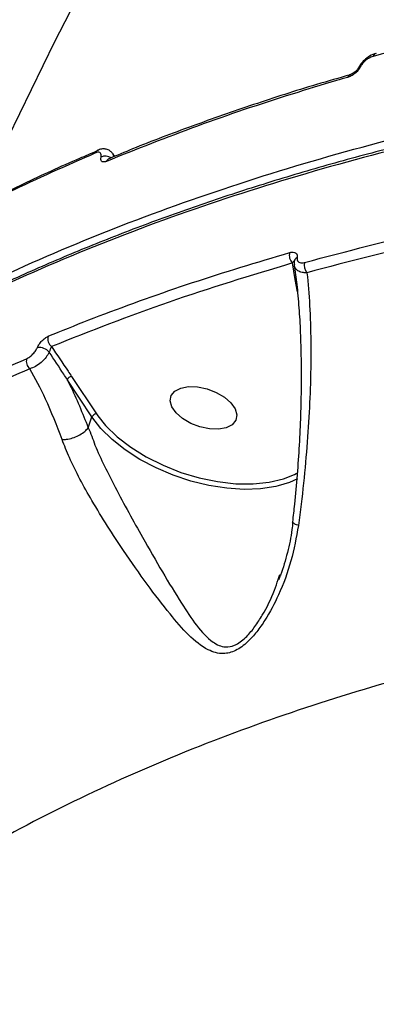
# Model space of a CAD drawing. Header units: millimetres. Extents: x -7245 to 6306, y -6696 to 5973.
# Drawn here: x 900.8 to 947.1, y -1541.1 to -1412.8 of the extents above; entities that cross this region are included whole.
import ezdxf

# ---------------------------------------------------------------- set-up
doc = ezdxf.new("R2010")
doc.units = ezdxf.units.MM
for name, color, linetype in [('DIKOM_ОБЪЕКТ', 7, 'Continuous'), ('DIKOM_РАЗМЕР_ЗОНА', 7, 'Continuous'), ('DIKOM_РАЗМЕР_ОБЪЕКТА', 7, 'Continuous')]:
    doc.layers.add(name, color=color, linetype=linetype)
doc.styles.add('style1', font='arial.ttf', dxfattribs={"width": 0.8})
doc.dimstyles.new('1-50', dxfattribs={"dimtxt": 300, "dimasz": 200, "dimexe": 100, "dimexo": 0, "dimgap": 100, "dimtad": 1, "dimtxsty": 'style1', "dimcen": 200, "dimclrd": 7, "dimclre": 7, "dimclrt": 7, "dimadec": 1, "dimazin": 2, "dimtfac": 1, "dimtmove": 0, "dimatfit": 2, "dimfxl": 0, "dimlwd": 25, "dimlwe": 18, "dimarcsym": 0})

# ---------------------------------------------------------------- blocks, each defined once
blk = doc.blocks.new('*D10')
at = {"layer": 'Defpoints', "color": 0, "transparency": 16777216}
for p in [(-4365.71, 2792.53), (4306.16, 475.6), (4306.16, -5965.27)]:
    blk.add_point(p, dxfattribs=at)
at = {"layer": 'DIKOM_РАЗМЕР_ОБЪЕКТА', "color": 7, "lineweight": 18, "transparency": 16777216}
for p, q in [((-4365.71, 2792.53), (-4365.71, -6065.27)), ((4306.16, 475.6), (4306.16, -6065.27))]:
    blk.add_line(p, q, dxfattribs=at)
at = {"layer": 'DIKOM_РАЗМЕР_ОБЪЕКТА', "color": 7, "lineweight": 25, "transparency": 16777216}
blk.add_line((-4165.71, -5965.27), (4106.16, -5965.27), dxfattribs=at)
at = {"layer": 'DIKOM_РАЗМЕР_ОБЪЕКТА', "color": 7, "transparency": 16777216}
for points in [[(-4165.71, -5931.93), (-4165.71, -5998.6), (-4365.71, -5965.27)], [(4106.16, -5931.93), (4106.16, -5998.6), (4306.16, -5965.27)]]:
    blk.add_solid(points, dxfattribs=at)
at = {"layer": 'DIKOM_РАЗМЕР_ОБЪЕКТА', "color": 7, "transparency": 16777216, "insert": (-85.78, -5712.1), "char_height": 300, "attachment_point": 5, "style": 'style1'}
blk.add_mtext('8650', dxfattribs=at)
blk = doc.blocks.new('*D11')
at = {"layer": 'Defpoints', "color": 0, "transparency": 16777216}
for p in [(-3472.32, 4472.83), (-6199.73, -2928.86), (1850.21, -2928.86)]:
    blk.add_point(p, dxfattribs=at)
at = {"layer": 'DIKOM_РАЗМЕР_ОБЪЕКТА', "color": 7, "lineweight": 18, "transparency": 16777216}
for p, q in [((-3472.32, 4472.83), (-6299.73, 4472.83)), ((1850.21, -2928.86), (-6299.73, -2928.86))]:
    blk.add_line(p, q, dxfattribs=at)
at = {"layer": 'DIKOM_РАЗМЕР_ОБЪЕКТА', "color": 7, "lineweight": 25, "transparency": 16777216}
blk.add_line((-6199.73, 4272.83), (-6199.73, -2728.86), dxfattribs=at)
at = {"layer": 'DIKOM_РАЗМЕР_ОБЪЕКТА', "color": 7, "transparency": 16777216}
for points in [[(-6233.06, 4272.83), (-6166.39, 4272.83), (-6199.73, 4472.83)], [(-6233.06, -2728.86), (-6166.39, -2728.86), (-6199.73, -2928.86)]]:
    blk.add_solid(points, dxfattribs=at)
at = {"layer": 'DIKOM_РАЗМЕР_ОБЪЕКТА', "color": 7, "transparency": 16777216, "insert": (-6452.9, 984.54), "char_height": 300, "attachment_point": 5, "rotation": 90, "style": 'style1'}
blk.add_mtext('7400', dxfattribs=at)
blk = doc.blocks.new('*D12')
at = {"layer": 'Defpoints', "color": 0, "transparency": 16777216}
for p in [(-5865.71, 123.34), (6306.18, -91.92), (6306.18, -6596.14)]:
    blk.add_point(p, dxfattribs=at)
at = {"layer": 'DIKOM_РАЗМЕР_ЗОНА', "color": 7, "lineweight": 18, "transparency": 16777216}
for p, q in [((-5865.71, 123.34), (-5865.71, -6696.14)), ((6306.18, -91.92), (6306.18, -6696.14))]:
    blk.add_line(p, q, dxfattribs=at)
at = {"layer": 'DIKOM_РАЗМЕР_ЗОНА', "color": 7, "lineweight": 25, "transparency": 16777216}
blk.add_line((-5665.71, -6596.14), (6106.18, -6596.14), dxfattribs=at)
at = {"layer": 'DIKOM_РАЗМЕР_ЗОНА', "color": 7, "transparency": 16777216}
for points in [[(-5665.71, -6562.81), (-5665.71, -6629.48), (-5865.71, -6596.14)], [(6106.18, -6562.81), (6106.18, -6629.48), (6306.18, -6596.14)]]:
    blk.add_solid(points, dxfattribs=at)
at = {"layer": 'DIKOM_РАЗМЕР_ЗОНА', "color": 7, "transparency": 16777216, "insert": (-71.19, -6342.97), "char_height": 300, "attachment_point": 5, "style": 'style1'}
blk.add_mtext('12150', dxfattribs=at)
blk = doc.blocks.new('*D13')
at = {"layer": 'Defpoints', "color": 0, "transparency": 16777216}
for p in [(-4231.86, 5972.83), (-6795, -4928.88), (1792.4, -4928.88)]:
    blk.add_point(p, dxfattribs=at)
at = {"layer": 'DIKOM_РАЗМЕР_ЗОНА', "color": 7, "lineweight": 18, "transparency": 16777216}
for p, q in [((-4231.86, 5972.83), (-6895, 5972.83)), ((1792.4, -4928.88), (-6895, -4928.88))]:
    blk.add_line(p, q, dxfattribs=at)
at = {"layer": 'DIKOM_РАЗМЕР_ЗОНА', "color": 7, "lineweight": 25, "transparency": 16777216}
blk.add_line((-6795, 5772.83), (-6795, -4728.88), dxfattribs=at)
at = {"layer": 'DIKOM_РАЗМЕР_ЗОНА', "color": 7, "transparency": 16777216}
for points in [[(-6828.33, 5772.83), (-6761.67, 5772.83), (-6795, 5972.83)], [(-6828.33, -4728.88), (-6761.67, -4728.88), (-6795, -4928.88)]]:
    blk.add_solid(points, dxfattribs=at)
at = {"layer": 'DIKOM_РАЗМЕР_ЗОНА', "color": 7, "transparency": 16777216, "insert": (-7048.17, 972.94), "char_height": 300, "attachment_point": 5, "rotation": 90, "style": 'style1'}
blk.add_mtext('10900', dxfattribs=at)

msp = doc.modelspace()

# ---------------------------------------------------------------- linework, layer by layer
at = {"layer": 'DIKOM_ОБЪЕКТ', "color": 7, "linetype": 'Continuous', "lineweight": 15}
for p, q in [((910.97, -1429.72), (911.005, -1429.706)), ((936.459, -1444.037), (936.459, -1444.035)), ((936.558, -1446.493), (936.199, -1444.359)), ((936.845, -1448.114), (936.558, -1446.493)), ((910.19, -1464.332), (906.974, -1459.492)), ((907.545, -1459.077), (910.761, -1463.917)), ((909.705, -1465.735), (910.19, -1464.332)), ((910.761, -1463.917), (910.961, -1464.204)), ((909.705, -1465.735), (909.703, -1465.738)), ((934.345, -1485.426), (934.566, -1484.778))]:
    msp.add_line(p, q, dxfattribs=at)
at = {"layer": 'DIKOM_ОБЪЕКТ', "color": 7, "linetype": 'Continuous', "lineweight": 15, "flags": 128}
for points in [[(996.1, -1273.694), (988.487, -1283.41), (977.975, -1297.338), (967.773, -1311.468), (957.886, -1325.796), (948.317, -1340.316), (939.067, -1355.024), (930.141, -1369.917), (921.541, -1384.987), (913.271, -1400.231), (905.331, -1415.645), (897.726, -1431.223), (894.967, -1437.093)], [(944.761, -1419.03), (944.757, -1419.036), (944.756, -1419.038)], [(920.461, -1461.555), (920.932, -1460.983), (921.704, -1460.587), (922.716, -1460.4), (923.885, -1460.436), (925.117, -1460.694), (926.311, -1461.152), (927.372, -1461.773), (928.212, -1462.506), (928.765, -1463.293), (928.985, -1464.07), (928.854, -1464.772), (928.384, -1465.345), (927.611, -1465.741), (926.599, -1465.928), (925.43, -1465.891), (924.198, -1465.633), (923.004, -1465.175), (921.943, -1464.554), (921.103, -1463.821), (920.55, -1463.034), (920.33, -1462.258), (920.461, -1461.555)], [(934.325, -1473.294), (934.043, -1473.359), (932.073, -1473.657), (929.94, -1473.737), (927.689, -1473.596), (925.37, -1473.237), (923.032, -1472.668), (920.726, -1471.902), (918.503, -1470.955), (916.41, -1469.846), (914.493, -1468.602), (912.794, -1467.249), (911.349, -1465.815), (910.19, -1464.332)], [(910.961, -1464.204), (911.956, -1465.433), (913.458, -1466.895), (915.231, -1468.266), (917.231, -1469.515), (919.411, -1470.609), (921.718, -1471.524), (924.095, -1472.237), (926.486, -1472.731), (928.833, -1472.994), (931.079, -1473.018), (933.17, -1472.806), (935.055, -1472.36), (936.477, -1471.798)], [(936.873, -1472.38), (935.806, -1472.847), (934.325, -1473.294)], [(936.477, -1471.798), (936.689, -1471.692), (936.865, -1471.598)]]:
    msp.add_lwpolyline(points, dxfattribs=at)
at = {"layer": 'DIKOM_ОБЪЕКТ', "color": 7, "linetype": 'Continuous', "lineweight": 15}
for centre, radius, start, end in [((947.161, -1417.681), 0.524, 101.04189, 165.46575), ((945.034, -1419.215), 0.331, 90.59385, 145.84469), ((943.885, -1420.422), 0.551, 107.32022, 164.26051), ((911.216, -1430.253), 0.588, 114.80854, 162.54938), ((911.935, -1431.8), 1.306, 55.77904, 116.09422), ((912.61, -1431.346), 0.581, 112.24441, 162.92367), ((937.168, -1443.374), 1.382, 164.30427, 225.46469), ((936.998, -1444.177), 0.558, 109.66263, 165.07048), ((939.1, -1444.662), 1.396, 164.38375, 223.19588), ((905.746, -1454.202), 1.289, 165.15558, 231.0612), ((903.237, -1457.191), 1.888, 41.82413, 93.60042), ((902.957, -1457.099), 1.285, 165.32444, 229.59827), ((907.596, -1459.748), 0.673, 94.32017, 157.63218), ((910.811, -1464.587), 0.672, 94.29447, 157.65788)]:
    msp.add_arc(centre, radius, start, end, dxfattribs=at)
for points, knots in [([(1017.101, -1404.922), (1010.912, -1405.565), (998.534, -1406.851), (980.637, -1409.699), (963.226, -1413.166), (952.178, -1416.089), (946.654, -1417.55)], [0, 0, 0, 0, 0.2485965, 0.4971894, 0.7485959, 1, 1, 1, 1]), ([(813.194, -1524.231), (814.326, -1521.946), (817.4, -1515.743), (823.438, -1506.016), (831.605, -1495.215), (840.973, -1484.968), (851.472, -1475.31), (863.064, -1466.293), (875.72, -1457.949), (889.439, -1450.304), (904.179, -1443.36), (919.885, -1437.13), (936.481, -1431.643), (953.892, -1426.925), (972.071, -1422.999), (991.002, -1419.885), (1010.64, -1417.575), (1030.916, -1416.068), (1051.737, -1415.368), (1073.004, -1415.482), (1094.391, -1416.404), (1115.851, -1418.113), (1137.331, -1420.557), (1159.038, -1423.745), (1180.878, -1427.659), (1202.756, -1432.286), (1224.888, -1437.686), (1247.239, -1443.895), (1269.767, -1450.924), (1292.126, -1458.664), (1314.212, -1467.081), (1335.921, -1476.134), (1357.183, -1485.801), (1377.951, -1496.08), (1398.202, -1506.939), (1417.876, -1518.342), (1436.888, -1530.232), (1455.13, -1542.561), (1471.477, -1554.448), (1481.407, -1562.343), (1485.839, -1565.866)], [0, 0, 0, 0, 0.0156523, 0.0424896, 0.0694116, 0.0963765, 0.1233414, 0.1502635, 0.1771007, 0.2039381, 0.2308599, 0.2578251, 0.2847902, 0.3117122, 0.3385494, 0.3653866, 0.3923085, 0.4192737, 0.4462388, 0.4731607, 0.499998, 0.5258462, 0.55177, 0.5777324, 0.6036945, 0.6296184, 0.6554668, 0.6823041, 0.709226, 0.7361912, 0.7631561, 0.7900783, 0.8169156, 0.8437529, 0.8706752, 0.8976402, 0.9246053, 0.9515272, 0.9783645, 1, 1, 1, 1]), ([(1485.654, -1567.73), (1482.462, -1565.175), (1473.862, -1558.293), (1459.152, -1547.371), (1441.384, -1535.099), (1422.697, -1523.149), (1403.135, -1511.571), (1382.743, -1500.417), (1361.968, -1489.933), (1340.893, -1480.138), (1319.601, -1471.038), (1297.747, -1462.483), (1275.383, -1454.529), (1252.577, -1447.217), (1229.829, -1440.71), (1207.218, -1435.011), (1184.814, -1430.104), (1162.254, -1425.911), (1139.609, -1422.476), (1116.96, -1419.832), (1094.804, -1418.036), (1073.205, -1417.073), (1052.215, -1416.914), (1031.492, -1417.554), (1011.12, -1419.027), (991.182, -1421.348), (972.115, -1424.464), (953.965, -1428.349), (936.755, -1432.954), (920.205, -1438.356), (904.403, -1444.57), (889.422, -1451.593), (876.183, -1458.949), (864.541, -1466.487), (854.377, -1474.098), (845.466, -1481.68), (840.362, -1486.934), (838.047, -1489.318)], [0, 0, 0, 0, 0.0171745, 0.0462692, 0.0753861, 0.1044806, 0.1344204, 0.1643843, 0.1943241, 0.2234189, 0.2525357, 0.2816304, 0.3115701, 0.3415341, 0.3714737, 0.4005685, 0.4296853, 0.4587799, 0.4887196, 0.5186838, 0.5486235, 0.5777181, 0.6068351, 0.6359296, 0.6658693, 0.6958334, 0.725773, 0.7548675, 0.7839844, 0.8130791, 0.8430186, 0.8729827, 0.9029224, 0.9282447, 0.9535972, 0.9789492, 1, 1, 1, 1]), ([(1485.592, -1567.22), (1484.493, -1566.322), (1480.728, -1563.245), (1474.077, -1558.076), (1465.667, -1551.727), (1457.073, -1545.497), (1448.33, -1539.391), (1439.433, -1533.409), (1430.38, -1527.549), (1421.167, -1521.807), (1411.794, -1516.182), (1402.255, -1510.674), (1392.551, -1505.279), (1382.676, -1499.997), (1372.628, -1494.826), (1362.415, -1489.77), (1352.072, -1484.847), (1341.64, -1480.079), (1331.148, -1475.477), (1320.601, -1471.043), (1309.994, -1466.776), (1299.324, -1462.673), (1288.588, -1458.732), (1277.783, -1454.952), (1266.905, -1451.333), (1255.953, -1447.874), (1244.92, -1444.573), (1233.811, -1441.432), (1222.654, -1438.458), (1211.495, -1435.665), (1200.373, -1433.063), (1189.301, -1430.656), (1178.274, -1428.44), (1167.287, -1426.415), (1156.337, -1424.579), (1145.42, -1422.932), (1134.533, -1421.473), (1123.675, -1420.202), (1112.84, -1419.12), (1102.027, -1418.226), (1091.257, -1417.521), (1080.571, -1417.01), (1070.013, -1416.696), (1059.601, -1416.577), (1049.333, -1416.655), (1039.203, -1416.927), (1029.21, -1417.394), (1019.348, -1418.057), (1009.616, -1418.914), (1000.011, -1419.966), (990.531, -1421.215), (981.172, -1422.661), (971.947, -1424.301), (962.885, -1426.132), (954.025, -1428.145), (945.388, -1430.338), (936.979, -1432.709), (928.792, -1435.256), (920.824, -1437.982), (913.073, -1440.887), (905.536, -1443.971), (898.211, -1447.236), (891.097, -1450.681), (884.191, -1454.311), (877.498, -1458.121), (871.035, -1462.103), (864.83, -1466.24), (858.905, -1470.521), (853.263, -1474.937), (847.908, -1479.496), (842.822, -1484.175), (839.667, -1487.41), (838.096, -1489.022)], [0, 0, 0, 0, 0.0060013, 0.0205521, 0.0351072, 0.0495891, 0.0640041, 0.0783688, 0.0926994, 0.1070124, 0.1213243, 0.135648, 0.1499976, 0.1643896, 0.1788401, 0.1933654, 0.2079235, 0.2224273, 0.2368589, 0.2512355, 0.2655733, 0.2798885, 0.2941976, 0.3085152, 0.3228539, 0.3372303, 0.3516604, 0.3661604, 0.3807198, 0.3952538, 0.4097063, 0.4240985, 0.4384468, 0.4527679, 0.4670783, 0.4813938, 0.4957257, 0.5100902, 0.5245039, 0.5389826, 0.5535348, 0.5680856, 0.5825623, 0.5969738, 0.611337, 0.6256681, 0.6399832, 0.6542989, 0.6686275, 0.6829838, 0.6973842, 0.7118448, 0.7263814, 0.740938, 0.7554419, 0.7698757, 0.7842556, 0.7985978, 0.8129187, 0.8272345, 0.8415592, 0.8559061, 0.8702906, 0.8847294, 0.8992379, 0.9137951, 0.9283205, 0.9427656, 0.9571494, 0.9714881, 0.9857976, 1, 1, 1, 1]), ([(947.006, -1417.189), (946.948, -1417.203), (946.611, -1417.282), (946.038, -1417.593), (945.367, -1418.154), (944.929, -1418.655), (944.811, -1418.968), (944.783, -1419.041)], [0, 0, 0, 0, 0.0662453, 0.38589, 0.6564627, 0.9194855, 1, 1, 1, 1]), ([(946.654, -1417.55), (946.459, -1417.622), (946.117, -1417.749), (945.636, -1418.106), (945.263, -1418.486), (945.108, -1418.751), (945.031, -1418.885)], [0, 0, 0, 0, 0.3292535, 0.5797696, 0.7886684, 1, 1, 1, 1]), ([(945.031, -1418.885), (944.949, -1419.025), (944.786, -1419.304), (944.39, -1419.704), (943.922, -1420.045), (943.561, -1420.21), (943.376, -1420.266), (943.355, -1420.272)], [0, 0, 0, 0, 0.2148098, 0.4259324, 0.68171, 0.9641141, 1, 1, 1, 1]), ([(944.756, -1419.037), (944.743, -1419.062), (944.715, -1419.116), (944.634, -1419.236), (944.506, -1419.386), (944.316, -1419.563), (944.073, -1419.739), (943.842, -1419.858), (943.748, -1419.884), (943.715, -1419.892)], [0, 0, 0, 0, 0.0708605, 0.1567937, 0.2752955, 0.4238024, 0.6211672, 0.8657353, 1, 1, 1, 1]), ([(943.355, -1420.272), (942.871, -1420.413), (940.453, -1421.114), (933.852, -1423.128), (923.755, -1426.506), (915.957, -1429.618), (912.055, -1431.175)], [0, 0, 0, 0, 0.0441433, 0.2207186, 0.6100142, 1, 1, 1, 1]), ([(943.732, -1419.924), (942.257, -1420.345), (937.976, -1421.567), (931.112, -1423.784), (923.159, -1426.572), (916.926, -1428.927), (913.419, -1430.407), (912.403, -1430.836)], [0, 0, 0, 0, 0.1340197, 0.3888843, 0.6431161, 0.8966104, 1, 1, 1, 1]), ([(910.656, -1430.077), (906.865, -1431.747), (899.285, -1435.088), (888.596, -1440.636), (878.379, -1446.541), (872.068, -1450.82), (868.912, -1452.96)], [0, 0, 0, 0, 0.2490967, 0.4981939, 0.7490949, 1, 1, 1, 1]), ([(910.79, -1429.867), (910.049, -1430.175), (906.79, -1431.529), (901.235, -1434.108), (894.138, -1437.604), (887.289, -1441.284), (880.683, -1445.133), (874.631, -1448.921), (870.906, -1451.504), (869.201, -1452.686)], [0, 0, 0, 0, 0.0478264, 0.2106159, 0.3735184, 0.5364929, 0.6994995, 0.8624885, 1, 1, 1, 1]), ([(911.36, -1430.627), (911.375, -1430.515), (911.405, -1430.29), (911.296, -1430.074), (911.085, -1429.974), (910.848, -1430.001), (910.692, -1430.063), (910.656, -1430.077)], [0, 0, 0, 0, 0.2210298, 0.4418921, 0.6744838, 0.9251039, 1, 1, 1, 1]), ([(912.822, -1430.124), (912.725, -1430.006), (912.518, -1429.75), (912.043, -1429.561), (911.525, -1429.55), (911.17, -1429.61), (910.987, -1429.717), (910.972, -1429.726)], [0, 0, 0, 0, 0.2134526, 0.46053, 0.6984624, 0.974033, 1, 1, 1, 1]), ([(912.813, -1430.12), (912.889, -1430.218), (912.988, -1430.345), (912.976, -1430.55), (912.973, -1430.598)], [0, 0, 0, 0, 0.7618674, 1, 1, 1, 1]), ([(913.131, -1430.533), (913.13, -1430.532), (913.05, -1430.371), (912.945, -1430.238), (912.84, -1430.104)], [0, 0, 0, 0, 0.0009861, 1, 1, 1, 1]), ([(912.055, -1431.175), (912.02, -1431.188), (911.867, -1431.247), (911.633, -1431.274), (911.424, -1431.175), (911.316, -1430.962), (911.346, -1430.739), (911.36, -1430.627)], [0, 0, 0, 0, 0.0732889, 0.322435, 0.5550015, 0.7773072, 1, 1, 1, 1]), ([(937.755, -1444.286), (943.221, -1442.847), (954.155, -1439.967), (971.504, -1436.519), (989.47, -1433.666), (1001.996, -1432.377), (1008.258, -1431.732)], [0, 0, 0, 0, 0.2485938, 0.497189, 0.7485944, 1, 1, 1, 1]), ([(1008.423, -1433.092), (1002.244, -1433.727), (989.887, -1434.997), (972.018, -1437.821), (954.631, -1441.262), (943.598, -1444.166), (938.082, -1445.618)], [0, 0, 0, 0, 0.2485953, 0.4971892, 0.748596, 1, 1, 1, 1]), ([(935.838, -1443), (935.932, -1442.978), (936.168, -1442.923), (936.475, -1442.951), (936.71, -1443.094), (936.839, -1443.324), (936.82, -1443.542), (936.81, -1443.652)], [0, 0, 0, 0, 0.165566, 0.4120094, 0.6200654, 0.8096447, 1, 1, 1, 1]), ([(904.5, -1453.872), (904.937, -1453.692), (907.123, -1452.793), (913.255, -1450.381), (923.133, -1446.816), (931.6, -1444.273), (935.838, -1443)], [0, 0, 0, 0, 0.0441415, 0.2207224, 0.610017, 1, 1, 1, 1]), ([(936.435, -1444.089), (936.416, -1444.101), (936.373, -1444.13), (936.289, -1444.232), (936.225, -1444.322), (936.199, -1444.359)], [0, 0, 0, 0, 0.3099821, 0.7163164, 1, 1, 1, 1]), ([(936.461, -1444.032), (936.459, -1444.039), (936.4, -1444.229), (936.428, -1444.426), (936.454, -1444.615)], [0, 0, 0, 0, 0.0341896, 1, 1, 1, 1]), ([(936.81, -1443.652), (936.801, -1443.759), (936.782, -1443.972), (936.907, -1444.195), (937.136, -1444.333), (937.434, -1444.359), (937.662, -1444.307), (937.755, -1444.286)], [0, 0, 0, 0, 0.1919386, 0.3835114, 0.5901291, 0.8340601, 1, 1, 1, 1]), ([(936.199, -1444.359), (930.792, -1445.991), (919.964, -1449.26), (909.95, -1453.221), (904.936, -1455.205)], [0, 0, 0, 0, 0.4992726, 1, 1, 1, 1]), ([(936.438, -1444.633), (936.55, -1445.459), (936.785, -1447.195), (937.043, -1450.127), (937.23, -1453.346), (937.327, -1456.769), (937.336, -1460.365), (937.253, -1464.099), (937.081, -1467.921), (936.815, -1471.779), (936.525, -1475.122), (936.286, -1477.192), (936.198, -1477.957)], [0, 0, 0, 0, 0.0972437, 0.2041773, 0.3114933, 0.4188956, 0.5261451, 0.633043, 0.7387243, 0.8416167, 0.941528, 1, 1, 1, 1]), ([(938.082, -1445.618), (937.923, -1445.622), (937.528, -1445.633), (937.011, -1445.477), (936.632, -1445.147), (936.447, -1444.853), (936.453, -1444.655), (936.453, -1444.632)], [0, 0, 0, 0, 0.1913732, 0.4774411, 0.7275029, 0.9674639, 1, 1, 1, 1]), ([(938.082, -1445.618), (938.21, -1447.006), (938.466, -1449.781), (938.608, -1454.632), (938.559, -1459.707), (938.32, -1464.96), (937.924, -1470.192), (937.455, -1474.718), (937.096, -1477.492), (936.977, -1478.407)], [0, 0, 0, 0, 0.1619202, 0.3238412, 0.493629, 0.6385848, 0.7839112, 0.9287361, 1, 1, 1, 1]), ([(903.118, -1455.307), (903.189, -1455.169), (903.342, -1454.875), (903.695, -1454.444), (904.104, -1454.073), (904.368, -1453.939), (904.5, -1453.872)], [0, 0, 0, 0, 0.2214625, 0.4744231, 0.7373697, 1, 1, 1, 1]), ([(901.714, -1456.773), (901.848, -1456.704), (902.116, -1456.565), (902.532, -1456.184), (902.891, -1455.745), (903.046, -1455.446), (903.118, -1455.307)], [0, 0, 0, 0, 0.2632467, 0.526697, 0.7814485, 1, 1, 1, 1]), ([(904.936, -1455.205), (904.912, -1455.256), (904.866, -1455.356), (904.784, -1455.551), (904.711, -1455.738), (904.665, -1455.868), (904.647, -1455.921), (904.643, -1455.932)], [0, 0, 0, 0, 0.2946289, 0.5736199, 0.8142302, 0.9603076, 1, 1, 1, 1]), ([(904.936, -1455.205), (905.657, -1456.268), (906.531, -1457.558), (907.394, -1458.85), (907.545, -1459.077)], [0, 0, 0, 0, 0.8242588, 1, 1, 1, 1]), ([(859.904, -1479.608), (863.043, -1477.487), (869.319, -1473.246), (879.522, -1467.363), (890.246, -1461.809), (897.892, -1458.452), (901.714, -1456.773)], [0, 0, 0, 0, 0.2490987, 0.4981935, 0.7490977, 1, 1, 1, 1]), ([(904.643, -1455.932), (904.518, -1456.152), (904.25, -1456.624), (903.612, -1457.286), (902.857, -1457.83), (902.368, -1457.995), (902.124, -1458.077)], [0, 0, 0, 0, 0.2240698, 0.4807556, 0.7415257, 1, 1, 1, 1]), ([(906.974, -1459.492), (906.825, -1459.259), (906.059, -1458.06), (905.275, -1456.882), (904.643, -1455.932)], [0, 0, 0, 0, 0.1941096, 1, 1, 1, 1]), ([(902.124, -1458.077), (898.338, -1459.74), (890.764, -1463.064), (880.084, -1468.588), (869.873, -1474.467), (863.565, -1478.729), (860.411, -1480.86)], [0, 0, 0, 0, 0.2490991, 0.4981945, 0.7490952, 1, 1, 1, 1]), ([(906.305, -1467.267), (905.621, -1465.461), (904.359, -1462.133), (902.826, -1459.35), (902.124, -1458.077)], [0, 0, 0, 0, 0.5425648, 1, 1, 1, 1]), ([(906.974, -1459.492), (907.093, -1459.728), (908.074, -1461.675), (908.942, -1463.836), (909.705, -1465.735)], [0, 0, 0, 0, 0.1214401, 1, 1, 1, 1]), ([(906.305, -1467.267), (906.342, -1467.267), (906.579, -1467.272), (907.097, -1467.221), (907.875, -1467.012), (908.646, -1466.661), (909.308, -1466.219), (909.571, -1465.898), (909.703, -1465.738)], [0, 0, 0, 0, 0.0319179, 0.2048695, 0.4036426, 0.6024296, 0.8012179, 1, 1, 1, 1]), ([(909.703, -1465.738), (909.703, -1465.738), (910.057, -1466.446), (910.549, -1468.125), (911.806, -1470.701), (913.277, -1473.658), (914.958, -1476.772), (917.044, -1480.497), (919.341, -1484.513), (921.662, -1488.308), (923.715, -1491.464), (925.338, -1493.243), (926.657, -1494.018), (927.576, -1494.25), (928.361, -1494.112), (929.292, -1493.677), (930.238, -1492.917), (931.358, -1491.545), (932.611, -1489.555), (933.67, -1487.511), (934.195, -1485.889), (934.345, -1485.426)], [0, 0, 0, 0, 0.0000111, 0.0495363, 0.1078651, 0.1662581, 0.2381552, 0.3101455, 0.417682, 0.5253397, 0.6119268, 0.6979455, 0.7256102, 0.7531696, 0.7862407, 0.7926862, 0.8321884, 0.8668099, 0.9015698, 0.9718985, 1, 1, 1, 1]), ([(936.977, -1478.407), (936.696, -1479.959), (936.133, -1483.062), (934.584, -1487.192), (932.99, -1490.236), (931.587, -1492.239), (930.322, -1493.651), (928.824, -1494.755), (927.017, -1495.205), (924.934, -1494.556), (922.689, -1492.726), (920.16, -1489.769), (917.359, -1486.123), (914.63, -1482.204), (912.199, -1478.517), (910.272, -1475.385), (908.596, -1472.393), (907.256, -1469.715), (906.607, -1468.044), (906.305, -1467.267)], [0, 0, 0, 0, 0.0760749, 0.1521358, 0.2132081, 0.2445027, 0.2757158, 0.3130119, 0.3506366, 0.4012599, 0.4758008, 0.5507661, 0.6417685, 0.7326395, 0.7938259, 0.8549378, 0.9055403, 0.9561019, 1, 1, 1, 1]), ([(936.226, -1477.97), (936.198, -1478.298), (936.082, -1479.633), (935.549, -1481.945), (934.959, -1484.118), (934.481, -1485.249), (934.401, -1485.44)], [0, 0, 0, 0, 0.1269986, 0.5182879, 0.9186973, 1, 1, 1, 1]), ([(936.977, -1478.407), (936.942, -1478.396), (936.703, -1478.323), (936.377, -1478.183), (936.176, -1478.035), (936.221, -1477.973), (936.229, -1477.961)], [0, 0, 0, 0, 0.0716078, 0.4949139, 0.9043007, 1, 1, 1, 1]), ([(1402.322, -1592.031), (1397.343, -1588.791), (1387.379, -1582.308), (1371.819, -1573.013), (1355.86, -1564.061), (1339.275, -1555.39), (1322.087, -1547.033), (1304.317, -1539.026), (1286.249, -1531.502), (1267.324, -1524.25), (1247.538, -1517.354), (1226.915, -1510.894), (1206.143, -1505.097), (1185.318, -1499.989), (1164.54, -1495.596), (1143.897, -1491.941), (1123.426, -1489.043), (1103.157, -1486.887), (1083.131, -1485.472), (1063.439, -1484.801), (1044.177, -1484.881), (1025.422, -1485.715), (1007.217, -1487.316), (989.579, -1489.663), (972.543, -1492.744), (956.19, -1496.543), (940.595, -1501.042), (925.543, -1506.335), (911.13, -1512.456), (897.435, -1519.42), (884.748, -1527.098), (873.157, -1535.488), (862.587, -1544.5), (856.527, -1551.032), (853.498, -1554.297)], [0, 0, 0, 0, 0.0277663, 0.0555662, 0.0833659, 0.1111322, 0.1400373, 0.1689798, 0.1979227, 0.2268275, 0.2586371, 0.2905481, 0.3225101, 0.3544716, 0.3863818, 0.4181911, 0.4498952, 0.4816998, 0.5135555, 0.5454109, 0.5772152, 0.6089188, 0.6405473, 0.6722758, 0.7040552, 0.7358344, 0.7675626, 0.7991909, 0.8325937, 0.8660264, 0.8994295, 0.932943, 0.9664865, 1, 1, 1, 1])]:
    msp.add_open_spline(points, degree=3, knots=knots, dxfattribs=at)

# ---------------------------------------------------------------- dimensions: what is measured, and where the dimension line sits
at = {"layer": 'DIKOM_РАЗМЕР_ЗОНА'}
dim = msp.add_linear_dim(base=(-6795.001, -4928.879), p1=(-4231.865, 5972.834), p2=(1792.398, -4928.879), angle=90, text='10900', dimstyle='1-50', dxfattribs=at)
dim.commit()
dim.dimension.update_dxf_attribs({"geometry": '*D13', "text_midpoint": (-6795.001, 972.936), "dimtype": 160})
dim = msp.add_linear_dim(base=(6306.184, -6596.144), p1=(-5865.714, 123.344), p2=(6306.184, -91.922), text='12150', dimstyle='1-50', dxfattribs=at)
dim.commit()
dim.dimension.update_dxf_attribs({"geometry": '*D12', "text_midpoint": (-71.192, -6596.144), "dimtype": 160})
at = {"layer": 'DIKOM_РАЗМЕР_ОБЪЕКТА'}
dim = msp.add_linear_dim(base=(-6199.728, -2928.864), p1=(-3472.315, 4472.834), p2=(1850.213, -2928.864), angle=90, text='7400', dimstyle='1-50', dxfattribs=at)
dim.commit()
dim.dimension.update_dxf_attribs({"geometry": '*D11', "text_midpoint": (-6199.728, 984.539), "dimtype": 160})
dim = msp.add_linear_dim(base=(4306.158, -5965.268), p1=(-4365.714, 2792.532), p2=(4306.158, 475.605), text='8650', dimstyle='1-50', dxfattribs=at)
dim.commit()
dim.dimension.update_dxf_attribs({"geometry": '*D10', "text_midpoint": (-85.784, -5965.268), "dimtype": 160})

doc.saveas('drawing.dxf')
